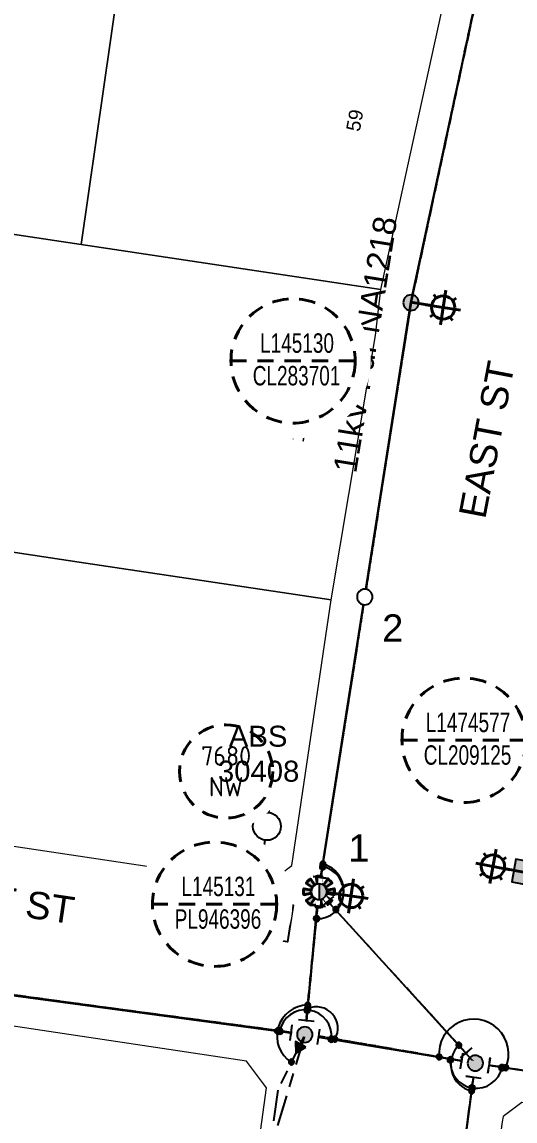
# Model space of a CAD drawing. Header units: metres. Extents: x 280834 to 281347, y 6137544 to 6138185.
# Drawn here: x 281023.4 to 281086.9, y 6137746.6 to 6137888.1 of the extents above; entities that cross this region are included whole.
import ezdxf
from ezdxf.enums import TextEntityAlignment as Align

# ---------------------------------------------------------------- set-up
doc = ezdxf.new("R2010")
doc.units = ezdxf.units.M
for name, pattern in [('Cable Exist OH', [1, 1, 0]), ('Cable Exist UG', [8.2, 4, -1.2, 1.8, -1.2]), ('Dash', [5, 3, -2])]:
    doc.linetypes.add(name, pattern=pattern)
doc.layers.get('0').update_dxf_attribs({"color": 6})
doc.layers.add('Cadastre Land Parcels_SP_EXT', color=9, linetype='Continuous', lineweight=5)
for name, color, linetype in [('Equip_HV_NEW', 2, 'Continuous'), ('Equip_LV_NEW', 2, 'Continuous'), ('Equip_SL_EXT', 7, 'Continuous'), ('Equip_SP_EXT', 7, 'Continuous'), ('Equip_SP_HV_NEW', 2, 'Continuous'), ('Equip_SP_SL_EXT', 7, 'Continuous'), ('Equip_SP_SL_NEW', 2, 'Continuous'), ('Mains_HV_EXT', 7, 'Continuous'), ('Mains_HV_NEW_Hardwired', 7, 'Continuous'), ('Mains_LV_EXT', 7, 'Continuous'), ('Mains_LV_NEW_Hardwired', 2, 'Continuous'), ('Mains_SL_EXT', 7, 'Continuous'), ('Mains_SL_NEW_Hardwired', 2, 'Continuous'), ('Notes', 7, 'Continuous'), ('Notes_HV_MISC', 7, 'Continuous'), ('Notes_SP_MISC', 7, 'Continuous'), ('OH_Details_SP_MISC', 7, 'Continuous'), ('SupportsOH_SP_TR_HV_LV_SL_EXT', 7, 'Continuous'), ('SupportsOH_SP_TR_HV_LV_SL_NEW', 2, 'Continuous'), ('SupportsUG_SP_LV_SL_EXT', 7, 'Continuous'), ('UG_Details_SP_MISC', 7, 'Continuous')]:
    doc.layers.add(name, color=color, linetype=linetype)
doc.styles.add('COLUMN_LABEL', font='arial.ttf')
doc.styles.add('iecARIAL', font='arial.ttf', dxfattribs={"height": 2})
doc.styles.add('IESYMBOL1', font='isocp.shx')
doc.styles.add('POLE_LABEL', font='arial.ttf')
doc.styles.get("Standard").update_dxf_attribs({"font": 'arial.ttf'})

# ---------------------------------------------------------------- blocks, each defined once
blk = doc.blocks.new('COLUMN_EXT')
blk.add_hatch(color=256).paths.add_polyline_path([(-1.49, 1.48), (-1.49, -1.49), (1.48, -1.49), (1.48, 1.48)])
blk.add_lwpolyline([(-1.49, -1.49), (1.48, -1.49), (1.48, 1.48), (-1.49, 1.48)], close=True)
for tag, height, style, flags, p in [('ASSET_NUM', 2.5, 'COLUMN_LABEL', 8, (2, 2)), ('STRUCTURE_PLANT_NUMBER', 0.2, 'POLE_LABEL', 9, (1.81, 0.03)), ('STREET_CODE', 0.2, 'COLUMN_LABEL', 9, (1.81, -0.2))]:
    blk.add_attdef(tag, text='', height=height, dxfattribs=dict(style=style, flags=flags)).set_placement(p, align=Align.MIDDLE_LEFT)
at = {"flags": 9}
for tag, p in [('COLUMN_TYPE', (1.81, -0.4)), ('OWNED_BY', (1.81, -0.6)), ('STATE', (1.81, -0.8)), ('USAGE', (1.81, -1)), ('LEGEND', (1.81, -1.2)), ('LOCATION', (1.81, -1.4)), ('STREETNAME', (1.81, -1.6)), ('SUBURB', (1.81, -1.8)), ('NOTES', (1.81, -2))]:
    blk.add_attdef(tag, text='', height=0.2, dxfattribs=at).set_placement(p, align=Align.MIDDLE_LEFT)
at = {"flags": 1}
blk.add_attdef('Z', (1.81, -2.35), '', height=0.2, dxfattribs=at)
blk = doc.blocks.new('SL_LANTERN_EXT')
at = {"lineweight": 40}
for p, q in [((-1.46, 5.68), (-1.06, 5.28)), ((0, 1.97), (0, 6.47)), ((1.46, 5.68), (1.06, 5.28)), ((-2.25, 4.22), (2.25, 4.22)), ((-1.46, 2.76), (-1.06, 3.16)), ((1.46, 2.76), (1.06, 3.16)), ((0, 0), (0, 2.72))]:
    blk.add_line(p, q, dxfattribs=at)
blk.add_circle((0, 4.22), 1.5, dxfattribs=at)
at = {"style": 'iecARIAL', "flags": 8}
blk.add_attdef('ASSET_NUM', (1.5, 1.5), '', height=2.5, dxfattribs=at)
for tag, p, height, flags in [('CONSTRUCTED_VOLTAGE', (0.98, -0.65), 0.2, 9), ('CONTROL_TYPE', (0.98, -0.85), 0.2, 9), ('LANTERN_PURPOSE', (0.98, -1.05), 0.2, 9), ('LANTERN_TYPE', (0.98, -1.25), 0.2, 9), ('NO_PHASES', (0.98, -1.45), 0.2, 9), ('LNUMBER', (2.18, -3.25), 2.5, 8), ('OPERATING_VOLTAGE', (0.98, -1.65), 0.2, 9), ('ORIENTATION', (0.98, -1.85), 0.2, 9), ('OWNED_BY', (0.98, -2.05), 0.2, 9), ('STATE', (0.98, -2.25), 0.2, 9), ('USAGE', (0.98, -2.45), 0.2, 9), ('CEXIST', (0.98, -2.65), 0.2, 9), ('CNEW', (0.98, -2.85), 0.2, 9), ('CNUMBER', (0.98, -3.05), 0.2, 9), ('CREMOVE', (0.98, -3.25), 0.2, 9), ('CREPLACE', (0.98, -3.45), 0.2, 9), ('LKINGHEIGHT', (0.98, -3.65), 0.2, 9), ('LBRACKET', (0.98, -3.85), 0.2, 9), ('LBRACKETVOCAB', (0.98, -4.05), 0.2, 9), ('LCATEGORY', (0.98, -4.25), 0.2, 9), ('LCHARGE1', (0.98, -4.45), 0.2, 9), ('LCHARGE1PERCENT', (0.98, -4.65), 0.2, 9), ('LCHARGE2', (0.98, -4.85), 0.2, 9), ('LCHARGE2PERCENT', (0.98, -5.05), 0.2, 9), ('LCHARGE3', (0.98, -5.25), 0.2, 9), ('LCHARGE3PERCENT', (0.98, -5.45), 0.2, 9), ('LEXIST', (0.98, -5.65), 0.2, 9), ('LLAMP', (0.98, -5.85), 0.2, 9), ('LLAMPVOCAB', (0.98, -6.05), 0.2, 9), ('LMAST', (0.98, -6.25), 0.2, 9), ('LMASTVOCAB', (0.98, -6.45), 0.2, 9), ('LNEW', (0.98, -6.65), 0.2, 9), ('LANTNUMBER', (0.98, -6.85), 0.2, 9), ('LOUTREACH', (0.98, -7.25), 0.2, 9), ('LOUTREACHVOCAB', (0.98, -7.45), 0.2, 9), ('LRATECODE', (0.98, -7.65), 0.2, 9), ('LREMOVE', (0.98, -7.85), 0.2, 9), ('LREPLACE', (0.98, -8.05), 0.2, 9), ('LTYPE', (0.98, -8.25), 0.2, 9), ('LTYPEVOCAB', (0.98, -8.45), 0.2, 9), ('LEGEND', (0.98, -8.65), 0.2, 9), ('STREETNAME', (0.98, -9.25), 0.2, 9), ('SUBURB', (0.98, -9.45), 0.2, 1), ('LOCATION', (0.98, -8.85), 0.2, 9), ('NOTES', (0.98, -9.05), 0.2, 9)]:
    blk.add_attdef(tag, p, '', height=height, dxfattribs=dict(flags=flags))
blk = doc.blocks.new('SL_NIGHTWATCH_EXT')
at = {"lineweight": 40}
h = blk.add_hatch(color=256, dxfattribs=at)
h.paths.add_polyline_path([(0.39, 1.96, 0.098491), (-0.39, 1.96), (-0.2, 0.98, -0.098491), (0.19, 0.98)])
h.paths.add_polyline_path([(0.55, 0.83, -0.098491), (0.83, 0.56), (1.66, 1.11, 0.098491), (1.11, 1.66)])
h.paths.add_polyline_path([(0.98, 0.2, -0.098491), (0.98, -0.19), (1.96, -0.39, 0.098491), (1.96, 0.39)])
h.paths.add_polyline_path([(0.83, -0.55, -0.098491), (0.56, -0.83), (1.11, -1.66, 0.098491), (1.66, -1.11)])
h.paths.add_polyline_path([(-0.19, -0.98), (-0.39, -1.96, 0.098491), (0.39, -1.96), (0.2, -0.98, -0.098491)])
h.paths.add_polyline_path([(-0.83, -0.56), (-1.66, -1.11, 0.098491), (-1.11, -1.66), (-0.55, -0.83, -0.098491)])
h.paths.add_polyline_path([(-0.98, 0.19), (-1.96, 0.39, 0.098491), (-1.96, -0.39), (-0.98, -0.2, -0.098491)])
h.paths.add_polyline_path([(-1.11, 1.66, 0.098491), (-1.66, 1.11), (-0.83, 0.55, -0.098491), (-0.56, 0.83)])
for p, q in [((-1.16, 1.63), (-1.16, 1.63, 0)), ((-1.1, 1.64), (-1.1, 1.64, 0)), ((1.08, 1.63), (1.08, 1.63, 0)), ((-0.86, -0.57), (-0.86, -0.57, 0)), ((0.82, -0.57), (0.82, -0.57, 0)), ((1.96, -0.37), (1.96, -0.37, 0)), ((1.13, -1.65), (1.13, -1.65, 0))]:
    blk.add_line(p, q, dxfattribs=at)
for points in [[(-0.56, 0.83, 0.098491), (-0.83, 0.55), (-1.66, 1.11, -0.098491), (-1.11, 1.66)], [(-0.2, 0.98, -0.098491), (0.19, 0.98), (0.39, 1.96, 0.098491), (-0.39, 1.96)], [(0.83, 0.56), (1.66, 1.11, 0.098491), (1.11, 1.66), (0.55, 0.83, -0.098491)], [(-0.98, 0.19, 0.098491), (-0.98, -0.2), (-1.96, -0.39, -0.098491), (-1.96, 0.39)], [(0.98, -0.19), (1.96, -0.39, 0.098491), (1.96, 0.39), (0.98, 0.2, -0.098491)], [(-0.83, -0.56, 0.098491), (-0.55, -0.83), (-1.11, -1.66, -0.098491), (-1.66, -1.11)], [(0.2, -0.98), (0.39, -1.96, -0.098491), (-0.39, -1.96), (-0.19, -0.98, 0.098491)], [(0.56, -0.83), (1.11, -1.66, 0.098491), (1.66, -1.11), (0.83, -0.55, -0.098491)]]:
    blk.add_lwpolyline(points, format="xyb", close=True, dxfattribs=at)
blk.add_circle((0, 0), 1, dxfattribs=at)
blk = doc.blocks.new('POLE_EXT')
blk.add_hatch(color=256).paths.add_polyline_path([(-1, 0, 1), (1, 0, 1)])
blk.add_lwpolyline([(-1, 0, 1), (1, 0, 1)], format="xyb", close=True)
for tag, height, flags, p in [('pNumber', 2.5, 8, (-17.84, 2.07)), ('OWNED_BY', 0.2, 9, (1.35, -0.4)), ('SPECIAL_USE', 0.2, 9, (1.35, -0.8)), ('STATE', 0.2, 9, (1.35, -1)), ('cLV', 0.2, 9, (1.35, -1.4)), ('PARENT', 0.2, 9, (1.35, -0.6)), ('USAGE', 0.2, 9, (1.35, -1.2)), ('hDepth', 0.2, 9, (1.35, -1.6)), ('hDia', 0.2, 9, (1.35, -1.8)), ('cHV', 0.2, 9, (1.35, -2)), ('LBRACKET', 0.2, 9, (1.35, -2.2)), ('LExisting', 0.2, 9, (1.35, -2.4)), ('LANTNUMBER', 0.2, 9, (1.35, -2.6)), ('LOther', 0.2, 9, (1.35, -2.8)), ('cLinedev', 0.2, 9, (1.35, -3.4)), ('pExisting', 0.2, 9, (1.35, -3.8)), ('LRemove', 0.2, 9, (1.35, -3)), ('LEGEND', 0.2, 9, (1.35, -3.2)), ('LOCATION', 0.2, 9, (1.35, -3.6)), ('PFNUMBER', 0.2, 9, (1.35, -4)), ('NEWPFNUMBER', 0.2, 9, (1.35, -4.2)), ('pFooting', 0.2, 9, (1.35, -4.4)), ('pNew', 0.2, 9, (1.35, -4.6)), ('pRelocate', 0.2, 9, (1.35, -5)), ('pRemove', 0.2, 9, (1.35, -5.2)), ('pReplace', 0.2, 9, (1.35, -5.4)), ('pStay', 0.2, 9, (1.35, -5.6)), ('pType', 0.2, 9, (1.35, -5.8)), ('cspan', 0.2, 9, (1.35, -6)), ('STREETNAME', 0.2, 9, (1.35, -6.2)), ('SUBURB', 0.2, 9, (1.35, -6.4)), ('OPERATED_BY', 0.2, 9, (1.36, -7.01)), ('NOTES', 0.2, 9, (1.35, -6.6)), ('MAINTAINED_BY', 0.2, 9, (1.36, -6.81))]:
    blk.add_attdef(tag, text='', height=height, dxfattribs=dict(flags=flags)).set_placement(p, align=Align.MIDDLE_LEFT)
at = {"style": 'POLE_LABEL'}
for tag, height, flags, p in [('ASSET_NUM', 2.5, 8, (2, 2)), ('STRUCTURE_PLANT_NUMBER', 0.2, 9, (1.35, 0.03)), ('STREET_CODE', 0.2, 9, (1.35, -0.2))]:
    blk.add_attdef(tag, text='', height=height, dxfattribs=dict(at, flags=flags)).set_placement(p, align=Align.MIDDLE_LEFT)
at = {"flags": 1}
blk.add_attdef('Z', (1.35, -7.33), '', height=0.2, dxfattribs=at)
blk = doc.blocks.new('HV_ABS_OPEN_EXT')
for p, q in [((-3, 6.87), (-1.8, 6.87)), ((1.8, 6.87), (3, 6.87))]:
    blk.add_line(p, q)
blk.add_circle((0, 6.87), 1.8)
for tag, height, flags, p in [('ASSET_NUM', 2.5, 8, (2, 2)), ('STREET_CODE', 0.2, 9, (1.5, 0)), ('ACTUAL_STATUS', 0.2, 9, (1.5, -0.2)), ('CONSTRUCTED_VOLTAGE', 0.2, 9, (1.5, -0.4)), ('OPERATING_VOLTAGE', 0.2, 9, (1.5, -0.8)), ('ORIENTATION', 0.2, 9, (1.5, -1)), ('OWNED_BY', 0.2, 9, (1.5, -1.2)), ('STATE', 0.2, 9, (1.5, -1.4)), ('NO_PHASES', 0.2, 9, (1.5, -0.6)), ('SWITCH_TYPE', 0.2, 9, (1.5, -1.6)), ('STREETNAME', 0.2, 9, (1.5, -2.4)), ('SUBURB', 0.2, 9, (1.5, -2.6)), ('USAGE', 0.2, 9, (1.5, -1.8)), ('LEGEND', 0.2, 9, (1.5, -2)), ('LOCATION', 0.2, 9, (1.5, -2.2)), ('NOTES', 0.2, 9, (1.5, -2.8)), ('OPERATED_BY', 0.2, 9, (1.5, -3.2)), ('Z', 0.2, 1, (1.5, -3.6)), ('MAINTAINED_BY', 0.2, 9, (1.5, -3)), ('LABEL_ALIGNMENT', 0.2, 9, (1.5, -3.4))]:
    blk.add_attdef(tag, text='', height=height, dxfattribs=dict(flags=flags)).set_placement(p, align=Align.MIDDLE_LEFT)
blk = doc.blocks.new('HV_End Shackle_NEW')
for tag, flags, p in [('CONNECTOR_TYPE', 9, (1.5, 0)), ('CONSTRUCTED_VOLTAGE', 9, (1.5, -0.2)), ('OPERATING_VOLTAGE', 9, (1.5, -0.6)), ('ORIENTATION', 9, (1.5, -0.8)), ('OWNED_BY', 9, (1.5, -1)), ('OPERATED_BY', 9, (1.5, -1.2)), ('NO_PHASES', 9, (1.5, -0.4)), ('MAINTAINED_BY', 9, (1.5, -1.4)), ('STATE', 9, (1.5, -1.6)), ('Z', 1, (1.5, -2.2)), ('USAGE', 9, (1.5, -1.8)), ('NOTES', 9, (1.5, -2))]:
    blk.add_attdef(tag, text='', height=0.2, dxfattribs=dict(flags=flags)).set_placement(p, align=Align.MIDDLE_LEFT)
blk.add_wipeout([(-0.25, 0), (-0.25, 1.81), (0.25, 1.82), (0.25, 0)])
blk.add_line((1, 1.81), (-1, 1.81))
blk = doc.blocks.new('BOND POINT')
blk.add_hatch(color=256).paths.add_polyline_path([(-1, 0, 1), (1, 0, 1)])
blk.add_lwpolyline([(-1, 0, 1), (1, 0, 1)], format="xyb", close=True)
blk = doc.blocks.new('POLE_NEW')
for tag, height, flags, p in [('pNumber', 2.5, 8, (-17.84, 2.07)), ('cHV', 0.2, 9, (1.15, -2)), ('LBRACKET', 0.2, 9, (1.15, -2.2)), ('LExisting', 0.2, 9, (1.15, -2.4)), ('LANTNUMBER', 0.2, 9, (1.15, -2.6)), ('LOther', 0.2, 9, (1.15, -2.8)), ('cLinedev', 0.2, 9, (1.15, -3.4)), ('pExisting', 0.2, 9, (1.15, -3.6)), ('pFooting', 0.2, 9, (1.15, -4.2)), ('LRemove', 0.2, 9, (1.15, -3)), ('LEGEND', 0.2, 9, (1.15, -3.2)), ('PFNUMBER', 0.2, 9, (1.15, -3.8)), ('NEWPFNUMBER', 0.2, 9, (1.15, -4)), ('pNew', 0.2, 9, (1.15, -4.4)), ('pRelocate', 0.2, 9, (1.15, -4.8)), ('pRemove', 0.2, 9, (1.15, -5)), ('pReplace', 0.2, 9, (1.15, -5.2)), ('pStay', 0.2, 9, (1.15, -5.4)), ('pType', 0.2, 9, (1.15, -5.6)), ('cspan', 0.2, 9, (1.15, -5.8)), ('SUBURB', 0.2, 9, (1.15, -6)), ('STREETNAME', 0.2, 9, (1.15, -6.2)), ('OPERATED_BY', 0.2, 9, (1.15, -6.89)), ('LOCATION', 0.2, 9, (1.15, -6.4)), ('NOTES', 0.2, 9, (1.15, -6.6)), ('MAINTAINED_BY', 0.2, 9, (1.15, -7.22))]:
    blk.add_attdef(tag, text='', height=height, dxfattribs=dict(flags=flags)).set_placement(p, align=Align.MIDDLE_LEFT)
at = {"style": 'POLE_LABEL', "flags": 8}
blk.add_attdef('ASSET_NUM', text='', height=2.5, dxfattribs=at).set_placement((2, 2), align=Align.MIDDLE_LEFT)
at = {"flags": 1}
blk.add_attdef('Z', (1.15, -7.59), '', height=0.2, dxfattribs=at)
blk.add_wipeout([(0.07, 1), (-0.06, 1), (-0.18, 0.98), (-0.3, 0.95), (-0.42, 0.91), (-0.53, 0.85), (-0.63, 0.77), (-0.73, 0.69), (-0.81, 0.59), (-0.87, 0.49), (-0.93, 0.37), (-0.97, 0.25), (-0.99, 0.13), (-1, 0.01), (-0.99, -0.12), (-0.97, -0.24), (-0.93, -0.36), (-0.88, -0.48), (-0.81, -0.58), (-0.73, -0.68), (-0.64, -0.77), (-0.54, -0.84), (-0.43, -0.9), (-0.31, -0.95), (-0.19, -0.98), (-0.07, -1), (0.06, -1), (0.18, -0.98), (0.3, -0.95), (0.42, -0.91), (0.53, -0.85), (0.63, -0.77), (0.73, -0.69), (0.81, -0.59), (0.87, -0.49), (0.93, -0.37), (0.97, -0.25), (0.99, -0.13), (1, -0.01), (0.99, 0.12), (0.97, 0.24), (0.93, 0.36), (0.88, 0.48), (0.81, 0.58), (0.73, 0.68), (0.64, 0.77), (0.54, 0.84), (0.43, 0.9), (0.31, 0.95), (0.19, 0.98)])
at = {"lineweight": -3}
blk.add_lwpolyline([(-1, 0, 1), (1, 0, 1)], format="xyb", close=True, dxfattribs=at)
at = {"style": 'POLE_LABEL', "flags": 9}
for tag, p in [('STRUCTURE_PLANT_NUMBER', (1.15, 0.09)), ('STREET_CODE', (1.15, -0.2))]:
    blk.add_attdef(tag, text='', height=0.2, dxfattribs=at).set_placement(p, align=Align.MIDDLE_LEFT)
at = {"flags": 9}
for tag, p in [('OWNED_BY', (1.15, -0.4)), ('SPECIAL_USE', (1.15, -0.8)), ('STATE', (1.15, -1)), ('cLV', (1.15, -1.4)), ('PARENT', (1.15, -0.6)), ('USAGE', (1.15, -1.2)), ('hDepth', (1.15, -1.6)), ('hDia', (1.15, -1.8))]:
    blk.add_attdef(tag, text='', height=0.2, dxfattribs=at).set_placement(p, align=Align.MIDDLE_LEFT)
blk = doc.blocks.new('*U139')
for p, q in [((-2.4, 0), (-1.8, 0)), ((1.8, 0), (2.4, 0))]:
    blk.add_line(p, q)
blk.add_lwpolyline([(-2.4, 0), (-2.4, 2.4), (2.4, 2.4), (2.4, -2.4), (-2.4, -2.4), (-2.4, 0)])
blk.add_circle((0, 0), 1.8)
for tag, height, flags, p in [('ASSET_NUM', 3.5, 8, (2, 2)), ('ACTUAL_STATUS', 0.2, 9, (1.5, 0)), ('CONSTRUCTED_VOLTAGE', 0.2, 9, (1.5, -0.2)), ('OPERATING_VOLTAGE', 0.2, 9, (1.5, -0.6)), ('ORIENTATION', 0.2, 9, (1.5, -0.8)), ('OWNED_BY', 0.2, 9, (1.5, -1)), ('OPERATED_BY', 0.2, 9, (1.5, -1.2)), ('NO_PHASES', 0.2, 9, (1.5, -0.4)), ('MAINTAINED_BY', 0.2, 9, (1.5, -1.4)), ('STATE', 0.2, 9, (1.5, -1.6)), ('SWITCH_TYPE', 0.2, 9, (1.5, -1.8)), ('STREETNAME', 0.2, 9, (1.5, -2.8)), ('USAGE', 0.2, 9, (1.5, -2)), ('LEGEND', 0.2, 9, (1.5, -2.2)), ('LOCATION', 0.2, 9, (1.5, -2.4)), ('NOTES', 0.2, 9, (1.5, -2.6)), ('SUBURB', 0.2, 9, (1.5, -3)), ('Z', 0.2, 1, (1.5, -3.4)), ('LABEL_ALIGNMENT', 0.2, 9, (1.5, -3.2))]:
    blk.add_attdef(tag, text='', height=height, dxfattribs=dict(flags=flags)).set_placement(p, align=Align.MIDDLE_LEFT)
blk = doc.blocks.new('POLE_REPLACE_NEW')
for tag, height, flags, p in [('ASSET_NUM', 2.5, 8, (2, 2)), ('LBRACKET', 0.2, 9, (1.5, -2)), ('LExisting', 0.2, 9, (1.5, -2.2)), ('LANTNUMBER', 0.2, 9, (1.5, -2.4)), ('LOther', 0.2, 9, (1.5, -2.6)), ('LRemove', 0.2, 9, (1.5, -2.8)), ('cLinedev', 0.2, 9, (1.5, -3.2)), ('LEGEND', 0.2, 9, (1.5, -3)), ('pExisting', 0.2, 9, (1.5, -3.4)), ('PFNUMBER', 0.2, 9, (1.5, -3.6)), ('NEWPFNUMBER', 0.2, 9, (1.5, -3.8)), ('pFooting', 0.2, 9, (1.5, -4)), ('pNew', 0.2, 9, (1.5, -4.2)), ('pNumber', 2, 8, (1.5, -4.4)), ('cspan', 0.2, 9, (1.5, -5.6)), ('pRelocate', 0.2, 9, (1.5, -4.6)), ('pRemove', 0.2, 9, (1.5, -4.8)), ('pReplace', 0.2, 9, (1.5, -5)), ('pStay', 0.2, 9, (1.5, -5.2)), ('pType', 0.2, 9, (1.5, -5.4)), ('SUBURB', 0.2, 9, (1.5, -5.8)), ('STREETNAME', 0.2, 9, (1.5, -6)), ('OPERATED_BY', 0.2, 9, (1.5, -6.6)), ('Z', 0.2, 1, (1.5, -7)), ('LOCATION', 0.2, 9, (1.5, -6.2)), ('NOTES', 0.2, 9, (1.5, -6.4)), ('MAINTAINED_BY', 0.2, 9, (1.5, -6.8))]:
    blk.add_attdef(tag, text='', height=height, dxfattribs=dict(flags=flags)).set_placement(p, align=Align.MIDDLE_LEFT)
blk.add_wipeout([(0, 1), (-0.13, 0.99), (-0.25, 0.97), (-0.37, 0.93), (-0.48, 0.88), (-0.59, 0.81), (-0.68, 0.73), (-0.77, 0.64), (-0.84, 0.54), (-0.9, 0.43), (-0.95, 0.31), (-0.98, 0.19), (-1, 0.06), (-1, -0.06), (-0.98, -0.19), (-0.95, -0.31), (-0.9, -0.43), (-0.84, -0.54), (-0.77, -0.64), (-0.68, -0.73), (-0.59, -0.81), (-0.48, -0.88), (-0.37, -0.93), (-0.25, -0.97), (-0.13, -0.99), (0, -1), (0.13, -0.99), (0.25, -0.97), (0.37, -0.93), (0.48, -0.88), (0.59, -0.81), (0.68, -0.73), (0.77, -0.64), (0.84, -0.54), (0.9, -0.43), (0.95, -0.31), (0.98, -0.19), (1, -0.06), (1, 0.06), (0.98, 0.19), (0.95, 0.31), (0.9, 0.43), (0.84, 0.54), (0.77, 0.64), (0.68, 0.73), (0.59, 0.81), (0.48, 0.88), (0.37, 0.93), (0.25, 0.97), (0.13, 0.99)])
h = blk.add_hatch(color=256)
edge = h.paths.add_edge_path()
edge.add_arc((0, 0), 1, 270, 450)
edge.add_line((0, 1), (0, -1))
blk.add_lwpolyline([(0, 1), (0, -1)])
at = {"lineweight": -3}
blk.add_arc((0, 0), 1, 90, 270, dxfattribs=at)
blk.add_arc((0, 0), 1, 270, 90)
at = {"style": 'POLE_LABEL', "flags": 9}
blk.add_attdef('STRUCTURE_PLANT_NUMBER', text='', height=0.2, dxfattribs=at).set_placement((1.5, 0.24), align=Align.MIDDLE_LEFT)
at = {"flags": 9}
for tag, p in [('STREET_CODE', (1.5, 0)), ('OWNED_BY', (1.5, -0.2)), ('SPECIAL_USE', (1.5, -0.6)), ('STATE', (1.5, -0.8)), ('cLV', (1.5, -1.2)), ('PARENT', (1.5, -0.4)), ('USAGE', (1.5, -1)), ('hDepth', (1.5, -1.4)), ('cHV', (1.5, -1.8)), ('hDia', (1.5, -1.6))]:
    blk.add_attdef(tag, text='', height=0.2, dxfattribs=at).set_placement(p, align=Align.MIDDLE_LEFT)
blk = doc.blocks.new('LV_End Shackle_NEW')
for tag, flags, p in [('CONNECTOR_TYPE', 9, (1.5, 0)), ('CONSTRUCTED_VOLTAGE', 9, (1.5, -0.2)), ('OPERATING_VOLTAGE', 9, (1.5, -0.6)), ('ORIENTATION', 9, (1.5, -0.8)), ('OWNED_BY', 9, (1.5, -1)), ('OPERATED_BY', 9, (1.5, -1.2)), ('NO_PHASES', 9, (1.5, -0.4)), ('MAINTAINED_BY', 9, (1.5, -1.4)), ('STATE', 9, (1.5, -1.6)), ('Z', 1, (1.5, -2.2)), ('USAGE', 9, (1.5, -1.8)), ('NOTES', 9, (1.5, -2))]:
    blk.add_attdef(tag, text='', height=0.2, dxfattribs=dict(flags=flags)).set_placement(p, align=Align.MIDDLE_LEFT)
blk.add_wipeout([(-0.25, 0), (-0.25, 1.81), (0.25, 1.82), (0.25, 0)])
blk.add_line((1, 1.81), (-1, 1.81))
blk = doc.blocks.new('UGOH_NEW')
blk.add_hatch(color=256).paths.add_polyline_path([(-0.75, 1.7), (0.75, 1.7), (0, 3)])
at = {"color": 1}
blk.add_lwpolyline([(-0.75, 1.7), (0.75, 1.7), (0, 3)], close=True, dxfattribs=at)
for tag, flags, p in [('CONSTRUCTED_VOLTAGE', 9, (1.5, 0)), ('OPERATING_VOLTAGE', 9, (1.5, -0.2)), ('ORIENTATION', 9, (1.5, -0.4)), ('STATE', 9, (1.5, -0.6)), ('OWNED_BY', 9, (1.5, -1)), ('OPERATED_BY', 9, (1.5, -1.2)), ('USAGE', 9, (1.5, -0.8)), ('MAINTAINED_BY', 9, (1.5, -1.4)), ('ACTUAL_STATUS', 9, (1.5, -1.6)), ('TYPE', 1, (1.5, -2)), ('NUMBER_OF_PHASES', 9, (1.5, -1.8))]:
    blk.add_attdef(tag, text='', height=0.2, dxfattribs=dict(flags=flags)).set_placement(p, align=Align.MIDDLE_LEFT)
blk = doc.blocks.new('SLANTERN_NUM_EXT')
blk.add_wipeout([(-0.31, 10), (-0.94, 9.96), (-1.57, 9.88), (-2.18, 9.76), (-2.79, 9.61), (-3.39, 9.41), (-3.97, 9.18), (-4.54, 8.91), (-5.09, 8.61), (-5.62, 8.27), (-6.13, 7.91), (-6.62, 7.5), (-7.07, 7.07), (-7.5, 6.62), (-7.91, 6.13), (-8.27, 5.62), (-8.61, 5.09), (-8.91, 4.54), (-9.18, 3.97), (-9.41, 3.39), (-9.61, 2.79), (-9.76, 2.18), (-9.88, 1.57), (-9.96, 0.94), (-10, 0.31), (-10, -0.31), (-9.96, -0.94), (-9.88, -1.57), (-9.76, -2.18), (-9.61, -2.79), (-9.41, -3.39), (-9.18, -3.97), (-8.91, -4.54), (-8.61, -5.09), (-8.27, -5.62), (-7.91, -6.13), (-7.5, -6.62), (-7.07, -7.07), (-6.62, -7.5), (-6.13, -7.91), (-5.62, -8.27), (-5.09, -8.61), (-4.54, -8.91), (-3.97, -9.18), (-3.39, -9.41), (-2.79, -9.61), (-2.18, -9.76), (-1.57, -9.88), (-0.94, -9.96), (-0.31, -10), (0.31, -10), (0.94, -9.96), (1.57, -9.88), (2.18, -9.76), (2.79, -9.61), (3.39, -9.41), (3.97, -9.18), (4.54, -8.91), (5.09, -8.61), (5.62, -8.27), (6.13, -7.91), (6.62, -7.5), (7.07, -7.07), (7.5, -6.62), (7.91, -6.13), (8.27, -5.62), (8.61, -5.09), (8.91, -4.54), (9.18, -3.97), (9.41, -3.39), (9.61, -2.79), (9.76, -2.18), (9.88, -1.57), (9.96, -0.94), (10, -0.31), (10, 0.31), (9.96, 0.94), (9.88, 1.57), (9.76, 2.18), (9.61, 2.79), (9.41, 3.39), (9.18, 3.97), (8.91, 4.54), (8.61, 5.09), (8.27, 5.62), (7.91, 6.13), (7.5, 6.62), (7.07, 7.07), (6.62, 7.5), (6.13, 7.91), (5.62, 8.27), (5.09, 8.61), (4.54, 8.91), (3.97, 9.18), (3.39, 9.41), (2.79, 9.61), (2.18, 9.76), (1.57, 9.88), (0.94, 9.96), (0.31, 10)])
at = {"linetype": 'Dash', "lineweight": 40, "ltscale": 0.7}
blk.add_line((8, 0), (-8, 0), dxfattribs=at)
blk.add_circle((0, 0), 8, dxfattribs=at)
at = {"lineweight": 40, "width": 0.7}
for tag, p in [('SNUMBER', (0.51, 1.05)), ('CNUMBER', (0.44, -3.15))]:
    blk.add_attdef(tag, text='', height=2.5, dxfattribs=at).set_placement(p, align=Align.CENTER)
at = {"lineweight": 40, "flags": 1}
blk.add_attdef('Z', (0, 0), '', height=0.2, dxfattribs=at)
blk = doc.blocks.new('SL_NUM_NW_EXIST')
blk.add_wipeout([(-0.24, 7.5), (-0.71, 7.47), (-1.17, 7.41), (-1.64, 7.32), (-2.09, 7.21), (-2.54, 7.06), (-2.98, 6.89), (-3.41, 6.69), (-3.82, 6.46), (-4.22, 6.21), (-4.6, 5.93), (-4.96, 5.63), (-5.31, 5.31), (-5.63, 4.96), (-5.93, 4.6), (-6.21, 4.22), (-6.46, 3.82), (-6.69, 3.41), (-6.89, 2.98), (-7.06, 2.54), (-7.21, 2.09), (-7.32, 1.64), (-7.41, 1.17), (-7.47, 0.71), (-7.5, 0.24), (-7.5, -0.24), (-7.47, -0.71), (-7.41, -1.17), (-7.32, -1.64), (-7.21, -2.09), (-7.06, -2.54), (-6.89, -2.98), (-6.69, -3.41), (-6.46, -3.82), (-6.21, -4.22), (-5.93, -4.6), (-5.63, -4.96), (-5.31, -5.31), (-4.96, -5.63), (-4.6, -5.93), (-4.22, -6.21), (-3.82, -6.46), (-3.41, -6.69), (-2.98, -6.89), (-2.54, -7.06), (-2.09, -7.21), (-1.64, -7.32), (-1.17, -7.41), (-0.71, -7.47), (-0.24, -7.5), (0.24, -7.5), (0.71, -7.47), (1.17, -7.41), (1.64, -7.32), (2.09, -7.21), (2.54, -7.06), (2.98, -6.89), (3.41, -6.69), (3.82, -6.46), (4.22, -6.21), (4.6, -5.93), (4.96, -5.63), (5.31, -5.31), (5.63, -4.96), (5.93, -4.6), (6.21, -4.22), (6.46, -3.82), (6.69, -3.41), (6.89, -2.98), (7.06, -2.54), (7.21, -2.09), (7.32, -1.64), (7.41, -1.17), (7.47, -0.71), (7.5, -0.24), (7.5, 0.24), (7.47, 0.71), (7.41, 1.17), (7.32, 1.64), (7.21, 2.09), (7.06, 2.54), (6.89, 2.98), (6.69, 3.41), (6.46, 3.82), (6.21, 4.22), (5.93, 4.6), (5.63, 4.96), (5.31, 5.31), (4.96, 5.63), (4.6, 5.93), (4.22, 6.21), (3.82, 6.46), (3.41, 6.69), (2.98, 6.89), (2.54, 7.06), (2.09, 7.21), (1.64, 7.32), (1.17, 7.41), (0.71, 7.47), (0.24, 7.5)])
at = {"linetype": 'Dash', "lineweight": 40, "ltscale": 0.7}
blk.add_circle((0, 0), 6, dxfattribs=at)
at = {"lineweight": 40, "style": 'IESYMBOL1'}
blk.add_text('NW', height=2.5, dxfattribs=at).set_placement((0, -0.72), align=Align.TOP_CENTER)
at = {"lineweight": 40, "style": 'IESYMBOL1', "flags": 4}
blk.add_attdef('SL18', text='', height=2.5, dxfattribs=at).set_placement((0, 0), align=Align.BOTTOM_CENTER)
at = {"lineweight": 40, "flags": 1}
blk.add_attdef('Z', (0, 0), '', height=0.2, dxfattribs=at)

msp = doc.modelspace()

# ---------------------------------------------------------------- linework, layer by layer
at = {"layer": 'Cadastre Land Parcels_SP_EXT', "linetype": 'Continuous'}
for points in [[(281036.79, 6137899.51), (280997.01, 6137905.48), (280991.25, 6137865.43), (281031.03, 6137859.46), (281036.79, 6137899.51)], [(281073.69, 6137872.36), (281078.29, 6137893.3), (281036.79, 6137899.51), (281031.03, 6137859.46), (281069.6, 6137853.68), (281073.69, 6137872.36)], [(281068.93, 6137847.75), (281069.6, 6137853.68), (281031.03, 6137859.46), (280991.25, 6137865.43), (280985.48, 6137825.39), (281000.57, 6137823.13), (281015.66, 6137820.86), (281030.75, 6137818.6), (281063.2, 6137813.74), (281068.93, 6137847.75)], [(281058.16, 6137779.56), (281063.2, 6137813.74), (281030.75, 6137818.6), (281015.66, 6137820.86), (281000.57, 6137823.13), (280995.08, 6137786.1), (281054.99, 6137777.12), (281058.16, 6137779.56)], [(281054.88, 6137750.94), (281052.32, 6137754.36), (280979.62, 6137765.25), (280961.53, 6137767.96), (280955.87, 6137728.12), (281049.81, 6137714.02), (281054.88, 6137750.94)], [(281108.28, 6137745.95), (281087.78, 6137749.02), (281085.38, 6137747.23), (281085.23, 6137746.55), (281080.19, 6137709.47), (281102.8, 6137706.08), (281108.28, 6137745.95)]]:
    msp.add_lwpolyline(points, close=True, dxfattribs=at)
at = {"layer": 'Mains_HV_EXT', "linetype": 'Cable Exist OH'}
for points in [[(281061.6, 6137776.22), (281073.5, 6137851.99), (281084.59, 6137903.79), (281098.76, 6137968.15), (281103.07, 6137999.76), (281110.02, 6138050.27)], [(281059.91, 6137757.86), (281061.68, 6137776.43)], [(281074.44, 6137698.91), (281081.78, 6137754.1), (281061.6, 6137776.22)], [(281012.05, 6137764.26), (281059.91, 6137757.86)], [(281244.29, 6137729.75), (281121.73, 6137748.09), (281081.96, 6137754.07), (281059.91, 6137757.86)]]:
    msp.add_lwpolyline(points, dxfattribs=at)
at = {"layer": 'Mains_LV_EXT', "linetype": 'Cable Exist OH'}
for points in [[(281061.6, 6137776.22), (281073.5, 6137851.99), (281084.62, 6137903.8)], [(281059.82, 6137757.77), (281061.66, 6137776.29)], [(281059.82, 6137757.77), (281012.05, 6137764.26)], [(281059.82, 6137757.77), (281081.78, 6137754.1)], [(281079.34, 6137735.52), (281081.78, 6137754.1)], [(281081.78, 6137754.1), (281121.73, 6137748.09)]]:
    msp.add_lwpolyline(points, dxfattribs=at)
at = {"layer": 'Mains_SL_EXT', "linetype": 'Cable Exist OH'}
for points in [[(281084.62, 6137903.8), (281073.5, 6137851.99)], [(281073.5, 6137851.99), (281061.6, 6137776.22)], [(281061.66, 6137776.29), (281059.82, 6137757.77)], [(281059.82, 6137757.77), (281012.04, 6137764.2), (280973.37, 6137769.98)]]:
    msp.add_lwpolyline(points, dxfattribs=at)
at = {"layer": 'Mains_SL_EXT', "linetype": 'Cable Exist UG'}
msp.add_lwpolyline([(281059.82, 6137757.77), (281056.33, 6137750.64), (281056.33, 6137750.64), (281055.64, 6137745.44), (281056, 6137744.3)], dxfattribs=at)
at = {"layer": 'OH_Details_SP_MISC', "color": 7, "linetype": 'Continuous', "flags": 128}
msp.add_lwpolyline([(281059.91, 6137757.86), (281061.6, 6137776.22), (281073.47, 6137852.04), (281084.64, 6137903.9), (281098.7, 6137968.1)], dxfattribs=at)

# ---------------------------------------------------------------- block references
at = {"layer": 'Equip_SL_EXT'}
msp.add_blockref('SL_NIGHTWATCH_EXT', (281061.66, 6137776.16), dxfattribs=at)
at = {"layer": 'Equip_SP_EXT', "rotation": 82.05121616177799}
msp.add_blockref('HV_ABS_OPEN_EXT', (281061.75, 6137783.63), dxfattribs=at)
at = {"layer": 'Equip_SP_HV_NEW', "rotation": 81.21291107378892}
msp.add_blockref('*U139', (281055.59, 6137772.44), dxfattribs=at)
at = {"layer": 'Equip_SP_SL_EXT'}
for p, rotation in [((281073.47, 6137852.04), 260.860081945137), ((281088.2, 6137778.63), 79.29790443197571), ((281061.6, 6137776.22), 261.7890498066113)]:
    msp.add_blockref('SL_LANTERN_EXT', p, dxfattribs=dict(at, rotation=rotation))
at = {"layer": 'Mains_HV_NEW_Hardwired', "xscale": 0.35, "yscale": 0.35, "zscale": 0.35}
for p, rotation in [((281062.15, 6137779.73), 181.2348096537212), ((281060.22, 6137761.11), 49.39022531026531), ((281063.69, 6137757.18), 49.39022531026531), ((281077.12, 6137754.9), 49.39022531026531), ((281085.69, 6137753.51), 49.39022531026531)]:
    msp.add_blockref('BOND POINT', p, dxfattribs=dict(at, rotation=rotation))
msp.add_blockref('BOND POINT', (281081.3, 6137750.51), dxfattribs=at)
at = {"layer": 'Mains_LV_NEW_Hardwired', "linetype": 'Continuous', "xscale": 0.3799999999999999, "yscale": 0.3799999999999999, "zscale": 0.3799999999999999, "rotation": 269.3649821491613}
for p in [(281062.13, 6137779.39), (281061.33, 6137772.71)]:
    msp.add_blockref('BOND POINT', p, dxfattribs=at)
at = {"layer": 'Mains_LV_NEW_Hardwired', "linetype": 'Continuous', "xscale": 0.38, "yscale": 0.38, "zscale": 0.38}
for p in [(281060.13, 6137760.95), (281056.59, 6137758.2), (281063.23, 6137757.19), (281078.57, 6137754.53), (281085.21, 6137753.52), (281081.36, 6137750.9)]:
    msp.add_blockref('BOND POINT', p, dxfattribs=at)
at = {"layer": 'Mains_SL_NEW_Hardwired', "linetype": 'Continuous', "xscale": 0.35, "yscale": 0.35, "zscale": 0.35}
for p in [(281060.2, 6137761.58), (281056.3, 6137758.24), (281058.1, 6137754.25)]:
    msp.add_blockref('BOND POINT', p, dxfattribs=at)
at = {"layer": 'SupportsOH_SP_TR_HV_LV_SL_EXT'}
msp.add_blockref('POLE_EXT', (281073.5, 6137851.99), dxfattribs=at)
at = {"layer": 'SupportsUG_SP_LV_SL_EXT', "rotation": 79.54400362306312}
msp.add_blockref('COLUMN_EXT', (281088.2, 6137778.63), dxfattribs=at)

# ---------------------------------------------------------------- texts
at = {"layer": 'Cadastre Land Parcels_SP_EXT'}
for s, rotation, p in [('59', 79.716, (281066.89, 6137873.92)), ('18', 79.7159, (281059.66, 6137833.92))]:
    msp.add_text(s, height=1.8, rotation=rotation, dxfattribs=at).set_placement(p)
at = {"layer": 'Notes'}
for s, rotation, p in [('EAST ST', 79.2067, (281083.05, 6137824.02)), ('PLUNKETT ST', 351.6375, (280997.06, 6137776.8))]:
    msp.add_text(s, height=3.5, rotation=rotation, dxfattribs=at).set_placement(p)
at = {"layer": 'Notes_HV_MISC', "color": 2, "insert": (281062.4, 6137823.8), "char_height": 3, "attachment_point": 1, "rotation": 80.8257, "style": 'iecARIAL'}
msp.add_mtext_dynamic_manual_height_columns('\\pi6.7022;11kV Fdr NA1218', width=46.077, gutter_width=10, heights=[0], dxfattribs=at)
at = {"layer": 'Notes_HV_MISC', "color": 2, "insert": (281033.69, 6137777.32), "char_height": 3, "attachment_point": 1, "style": 'iecARIAL'}
msp.add_mtext_dynamic_manual_height_columns('\\pi7.8853;LBS\\P\\pi6.1981;F4151', width=23.1662, gutter_width=10, heights=[0], dxfattribs=at)
at = {"layer": 'Notes_SP_MISC', "color": 2, "insert": (281034.17, 6137776.76), "char_height": 3, "attachment_point": 1, "style": 'iecARIAL'}
msp.add_mtext_dynamic_manual_height_columns('\\pi7.8853;LBS\\P\\pi6.1981;F4151', width=23.1662, gutter_width=10, heights=[0], dxfattribs=at)

# ---------------------------------------------------------------- next in the draw order: block references
at = {"layer": 'Equip_HV_NEW'}
for p, rotation in [((281059.83, 6137757.76), 353.8056359243499), ((281081.78, 6137754.08), 261.9417825746483)]:
    msp.add_blockref('HV_End Shackle_NEW', p, dxfattribs=dict(at, rotation=rotation))
at = {"layer": 'Equip_SL_EXT'}
ref = msp.add_blockref('SLANTERN_NUM_EXT', (281058.31, 6137844.49), dxfattribs=at)
ref.add_attrib('SNUMBER', 'L145130', dxfattribs={"layer": '0', "lineweight": 40, "height": 2.5, "width": 0.7}).set_placement((281058.82, 6137845.54), align=Align.CENTER)
ref.add_attrib('CNUMBER', 'CL283701', dxfattribs={"lineweight": 40, "height": 2.5, "width": 0.7}).set_placement((281058.76, 6137841.34), align=Align.CENTER)
ref = msp.add_blockref('SLANTERN_NUM_EXT', (281080.33, 6137795.66), dxfattribs=at)
ref.add_attrib('SNUMBER', 'L1474577', dxfattribs={"layer": '0', "lineweight": 40, "height": 2.5, "width": 0.7}).set_placement((281080.84, 6137796.71), align=Align.CENTER)
ref.add_attrib('CNUMBER', 'CL209125', dxfattribs={"lineweight": 40, "height": 2.5, "width": 0.7}).set_placement((281080.78, 6137792.51), align=Align.CENTER)
at = {"layer": 'SupportsOH_SP_TR_HV_LV_SL_NEW'}
ref = msp.add_blockref('POLE_NEW', (281067.55, 6137814.11), dxfattribs=at)
ref.add_attrib('pNumber', '2', dxfattribs={"height": 3.5}).set_placement((281069.79, 6137810.12), align=Align.MIDDLE_LEFT)

# ---------------------------------------------------------------- next in the draw order: linework, layer by layer
at = {"layer": 'Mains_HV_NEW_Hardwired', "color": 2, "linetype": 'Continuous'}
msp.add_arc((281061.34, 6137758.6), 2.74, 328.8397, 114.1165, dxfattribs=at)
at = {"layer": 'UG_Details_SP_MISC', "color": 7, "linetype": 'Cable Exist UG', "flags": 128}
msp.add_lwpolyline([(281059.81, 6137757.75), (281056.22, 6137745.77), (281055.77, 6137742.83), (281046.53, 6137675.19)], dxfattribs=at)

# ---------------------------------------------------------------- next in the draw order: block references
at = {"layer": 'Equip_HV_NEW', "rotation": 81.71349197708513}
msp.add_blockref('HV_End Shackle_NEW', (281081.78, 6137754.08), dxfattribs=at)

# ---------------------------------------------------------------- next in the draw order: block references
at = {"layer": 'Equip_HV_NEW', "rotation": 172.1285848810345}
msp.add_blockref('HV_End Shackle_NEW', (281081.79, 6137754.08), dxfattribs=at)

# ---------------------------------------------------------------- next in the draw order: block references
at = {"layer": 'Equip_HV_NEW', "rotation": 41.29051959373656}
msp.add_blockref('HV_End Shackle_NEW', (281081.79, 6137754.07), dxfattribs=at)

# ---------------------------------------------------------------- next in the draw order: linework, layer by layer
at = {"layer": 'Mains_HV_NEW_Hardwired', "color": 2, "linetype": 'Continuous'}
for centre, radius, start, end in [((281081.58, 6137755.29), 4.48, 336.574, 184.9756), ((281082.14, 6137753.92), 3.52, 134.8144, 256.1397)]:
    msp.add_arc(centre, radius, start, end, dxfattribs=at)
at = {"layer": 'OH_Details_SP_MISC', "color": 7, "linetype": 'Continuous', "flags": 128}
for points in [[(280925.62, 6137777.19), (280973.37, 6137769.98), (281012.04, 6137764.2), (281059.58, 6137757.79), (281081.78, 6137754.1), (281121.73, 6137748.09), (281155.85, 6137742.86), (281190.98, 6137737.73), (281221.91, 6137733.09), (281244.23, 6137729.76)], [(281061.66, 6137776.16), (281081.77, 6137754.05), (281079.31, 6137735.52), (281074.44, 6137698.91), (281067.79, 6137649.02), (281061.46, 6137603.31)]]:
    msp.add_lwpolyline(points, dxfattribs=at)

# ---------------------------------------------------------------- next in the draw order: block references
at = {"layer": 'Mains_HV_NEW_Hardwired', "xscale": 0.35, "yscale": 0.35, "zscale": 0.35, "rotation": 49.39022531026531}
msp.add_blockref('BOND POINT', (281079.66, 6137756.42), dxfattribs=at)

# ---------------------------------------------------------------- next in the draw order: block references
at = {"layer": 'Equip_HV_NEW', "rotation": 220.5265333860939}
msp.add_blockref('HV_End Shackle_NEW', (281061.63, 6137776.28), dxfattribs=at)
at = {"layer": 'Equip_LV_NEW', "linetype": 'Continuous', "rotation": 79.68611831801583}
msp.add_blockref('LV_End Shackle_NEW', (281081.78, 6137754.09), dxfattribs=at)
at = {"layer": 'Equip_SL_EXT'}
ref = msp.add_blockref('SLANTERN_NUM_EXT', (281048.2, 6137774.55), dxfattribs=at)
ref.add_attrib('SNUMBER', 'L145131', dxfattribs={"layer": '0', "lineweight": 40, "height": 2.5, "width": 0.7}).set_placement((281048.7, 6137775.6), align=Align.CENTER)
ref.add_attrib('CNUMBER', 'PL946396', dxfattribs={"lineweight": 40, "height": 2.5, "width": 0.7}).set_placement((281048.64, 6137771.4), align=Align.CENTER)
at = {"layer": 'Equip_SL_EXT', "rotation": 81.76581123773416}
msp.add_blockref('HV_End Shackle_NEW', (281059.82, 6137757.77), dxfattribs=at)
at = {"layer": 'Equip_SL_EXT'}
ref = msp.add_blockref('SLANTERN_NUM_EXT', (281042.28, 6137737.47), dxfattribs=at)
ref.add_attrib('SNUMBER', 'L174578', dxfattribs={"layer": '0', "lineweight": 40, "height": 2.5, "width": 0.7}).set_placement((281042.79, 6137738.52), align=Align.CENTER)
ref.add_attrib('CNUMBER', 'CL209126', dxfattribs={"lineweight": 40, "height": 2.5, "width": 0.7}).set_placement((281042.73, 6137734.32), align=Align.CENTER)

# ---------------------------------------------------------------- next in the draw order: block references
at = {"layer": 'Equip_HV_NEW', "rotation": 172.1285848810345}
msp.add_blockref('HV_End Shackle_NEW', (281061.66, 6137776.27), dxfattribs=at)
at = {"layer": 'Equip_LV_NEW', "linetype": 'Continuous', "rotation": 261.0975098357952}
msp.add_blockref('LV_End Shackle_NEW', (281081.78, 6137754.09), dxfattribs=at)
at = {"layer": 'Equip_SL_EXT', "linetype": 'Continuous'}
ref = msp.add_blockref('SL_NUM_NW_EXIST', (281049.69, 6137791.65), dxfattribs=at)
ref.add_attrib('SL18', '7680', dxfattribs={"layer": '0', "lineweight": 40, "height": 2.5, "style": 'IESYMBOL1'}).set_placement((281049.69, 6137791.65), align=Align.BOTTOM_CENTER)
at = {"layer": 'Equip_SL_EXT', "rotation": 353.6695343978203}
msp.add_blockref('HV_End Shackle_NEW', (281059.82, 6137757.77), dxfattribs=at)

# ---------------------------------------------------------------- next in the draw order: block references
at = {"layer": 'Equip_HV_NEW', "rotation": 353.3877357709028}
msp.add_blockref('HV_End Shackle_NEW', (281061.67, 6137776.2), dxfattribs=at)
at = {"layer": 'Equip_LV_NEW', "linetype": 'Continuous'}
for p, rotation in [((281059.82, 6137757.76), 82.24656560232023), ((281081.78, 6137754.1), 172.1482354387541)]:
    msp.add_blockref('LV_End Shackle_NEW', p, dxfattribs=dict(at, rotation=rotation))
at = {"layer": 'Mains_HV_NEW_Hardwired', "xscale": 0.35, "yscale": 0.35, "zscale": 0.35, "rotation": 230.6250349639865}
msp.add_blockref('BOND POINT', (281063.83, 6137773.87), dxfattribs=at)

# ---------------------------------------------------------------- next in the draw order: texts
at = {"layer": 'Notes_SP_MISC', "color": 2, "insert": (281042.13, 6137797.53), "char_height": 2.7, "attachment_point": 1, "style": 'iecARIAL'}
msp.add_mtext_dynamic_manual_height_columns('\\pi7.9079;ABS\\P\\pi6.5008;30408', width=23.1662, gutter_width=10, heights=[0], dxfattribs=at)

# ---------------------------------------------------------------- next in the draw order: linework, layer by layer
at = {"layer": 'Mains_HV_NEW_Hardwired', "color": 2, "linetype": 'Continuous'}
msp.add_arc((281061.29, 6137776.32), 3.52, 316.0492, 77.3746, dxfattribs=at)
at = {"layer": 'Mains_LV_NEW_Hardwired', "color": 7, "linetype": 'Continuous'}
msp.add_arc((281081.92, 6137754.22), 3.36, 174.5853, 348.1366, dxfattribs=at)

# ---------------------------------------------------------------- next in the draw order: block references
at = {"layer": 'Equip_LV_NEW', "linetype": 'Continuous', "rotation": 261.017127079788}
msp.add_blockref('LV_End Shackle_NEW', (281059.82, 6137757.76), dxfattribs=at)
at = {"layer": 'SupportsOH_SP_TR_HV_LV_SL_EXT'}
msp.add_blockref('POLE_EXT', (281081.78, 6137754.1), dxfattribs=at)

# ---------------------------------------------------------------- next in the draw order: block references
at = {"layer": 'Equip_LV_NEW', "linetype": 'Continuous'}
for p, rotation in [((281061.65, 6137776.16), 352.2100903347658), ((281059.81, 6137757.77), 353.308704596132)]:
    msp.add_blockref('LV_End Shackle_NEW', p, dxfattribs=dict(at, rotation=rotation))
at = {"layer": 'Equip_SP_SL_NEW', "linetype": 'Continuous', "rotation": 150.8289108830141}
msp.add_blockref('UGOH_NEW', (281060.11, 6137757.99), dxfattribs=at)

# ---------------------------------------------------------------- next in the draw order: linework, layer by layer
at = {"layer": 'Mains_LV_NEW_Hardwired', "color": 7, "linetype": 'Continuous'}
msp.add_arc((281059.9, 6137757.6), 3.36, 353.1413, 169.5806, dxfattribs=at)
at = {"layer": 'Mains_SL_NEW_Hardwired', "color": 7, "linetype": 'Continuous'}
msp.add_arc((281060.25, 6137757.57), 4.01, 90.8149, 237.1104, dxfattribs=at)

# ---------------------------------------------------------------- next in the draw order: block references
at = {"layer": 'Equip_LV_NEW', "linetype": 'Continuous', "rotation": 174.8593393940565}
msp.add_blockref('LV_End Shackle_NEW', (281061.65, 6137776.16), dxfattribs=at)
at = {"layer": 'SupportsOH_SP_TR_HV_LV_SL_EXT'}
msp.add_blockref('POLE_EXT', (281059.82, 6137757.77), dxfattribs=at)

# ---------------------------------------------------------------- next in the draw order: linework, layer by layer
at = {"layer": 'Mains_LV_NEW_Hardwired', "color": 7, "linetype": 'Continuous'}
msp.add_arc((281061.47, 6137776.08), 3.38, 267.6512, 78.6691, dxfattribs=at)

# ---------------------------------------------------------------- next in the draw order: block references
at = {"layer": 'SupportsOH_SP_TR_HV_LV_SL_NEW'}
ref = msp.add_blockref('POLE_REPLACE_NEW', (281061.66, 6137776.16), dxfattribs=at)
ref.add_attrib('pNumber', '1', dxfattribs={"height": 3.5}).set_placement((281065.42, 6137781.79), align=Align.MIDDLE_LEFT)

doc.saveas('drawing.dxf')
